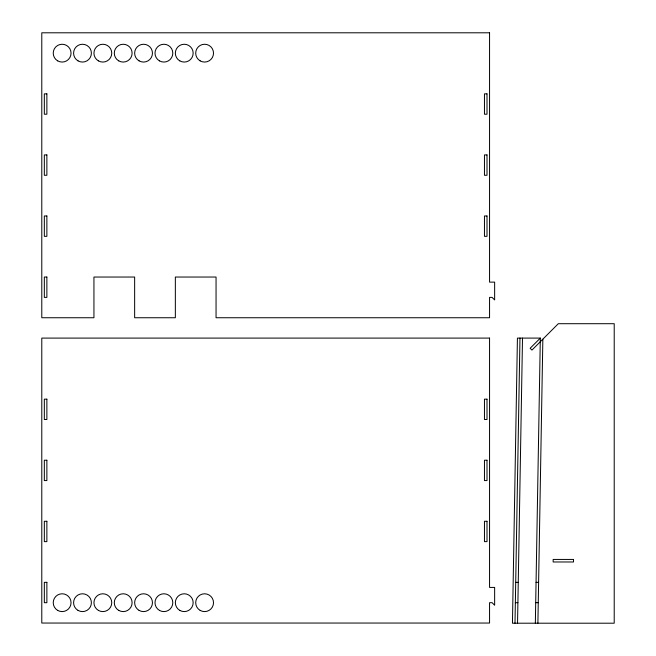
<?xml version="1.0" encoding="UTF-8"?>
<svg xmlns="http://www.w3.org/2000/svg" width="656" height="656" viewBox="0 0 656 656"><rect width="100%" height="100%" fill="white"/><g stroke="black" fill="none" stroke-linecap="round" stroke-linejoin="round"><path stroke-width="0.98" d="M514.993 623.2L519.97 338.094M517.543 623.2L522.512 338.094M535.345 623.2L540.323 338.094L517.428 338.094L512.451 623.2L614.213 623.2L614.213 323.703L558.313 323.703L531.95 350.074L530.146 348.27L540.323 338.094M537.895 623.2L542.848 339.168M515.354 602.692L517.896 602.692M535.706 602.692L538.248 602.692M536.059 582.331L538.609 582.38M515.706 582.331L518.248 582.38M489.556 32.8L41.787 32.8L41.787 317.742L93.939 317.742L93.939 277.037L134.644 277.037L134.644 317.742L175.349 317.742L175.349 277.037L216.054 277.037L216.054 317.742L489.556 317.742L489.556 297.389L492.098 297.389L494.64 299.931L494.64 282.129L489.556 282.129L489.556 32.8M46.871 93.857L44.329 93.857L44.329 114.21L46.871 114.21L46.871 93.857M487.006 93.857L484.464 93.857L484.464 114.21L487.006 114.21L487.006 93.857M46.871 154.923L44.329 154.923L44.329 175.275L46.871 175.275L46.871 154.923M487.006 154.923L484.464 154.923L484.464 175.275L487.006 175.275L487.006 154.923M46.871 215.98L44.329 215.98L44.329 236.332L46.871 236.332L46.871 215.98M487.006 215.98L484.464 215.98L484.464 236.332L487.006 236.332L487.006 215.98M46.871 277.037L44.329 277.037L44.329 297.389L46.871 297.389L46.871 277.037M489.556 338.094L41.787 338.094L41.787 623.044L489.556 623.044L489.556 602.692L492.098 602.692L494.64 605.234L494.64 587.423L489.556 587.423L489.556 338.094M46.871 399.16L44.329 399.16L44.329 419.512L46.871 419.512L46.871 399.16M487.006 399.16L484.464 399.16L484.464 419.512L487.006 419.512L487.006 399.16M46.871 460.217L44.329 460.217L44.329 480.569L46.871 480.569L46.871 460.217M487.006 460.217L484.464 460.217L484.464 480.569L487.006 480.569L487.006 460.217M46.871 521.274L44.329 521.274L44.329 541.626L46.871 541.626L46.871 521.274M487.006 521.274L484.464 521.274L484.464 541.626L487.006 541.626L487.006 521.274M573.508 559.437L553.156 559.437L553.156 561.979L573.508 561.979L573.508 559.437M46.871 582.331L44.329 582.331L44.329 602.692L46.871 602.692L46.871 582.331M57.687 610.4A8.905 8.905 0 0 0 71.045 602.692A8.905 8.905 0 0 0 57.687 594.976A8.905 8.905 0 0 0 57.687 610.4M78.039 610.4A8.905 8.905 0 0 0 91.397 602.692A8.905 8.905 0 0 0 78.039 594.976A8.905 8.905 0 0 0 78.039 610.4M98.392 610.4A8.905 8.905 0 0 0 111.75 602.692A8.905 8.905 0 0 0 98.392 594.976A8.905 8.905 0 0 0 98.392 610.4M118.744 610.4A8.905 8.905 0 0 0 132.102 602.692A8.905 8.905 0 0 0 118.744 594.976A8.905 8.905 0 0 0 118.744 610.4M139.097 610.4A8.905 8.905 0 0 0 152.454 602.692A8.905 8.905 0 0 0 139.097 594.976A8.905 8.905 0 0 0 139.097 610.4M159.449 610.4A8.905 8.905 0 0 0 172.807 602.692A8.905 8.905 0 0 0 159.449 594.976A8.905 8.905 0 0 0 159.449 610.4M179.801 610.4A8.905 8.905 0 0 0 193.159 602.692A8.905 8.905 0 0 0 179.801 594.976A8.905 8.905 0 0 0 179.801 610.4M200.154 610.4A8.905 8.905 0 0 0 213.512 602.692A8.905 8.905 0 0 0 200.154 594.976A8.905 8.905 0 0 0 200.154 610.4M78.039 60.869A8.905 8.905 0 0 0 91.397 53.152A8.905 8.905 0 0 0 78.039 45.444A8.905 8.905 0 0 0 78.039 60.869M139.097 60.869A8.905 8.905 0 0 0 152.454 53.152A8.905 8.905 0 0 0 139.097 45.444A8.905 8.905 0 0 0 139.097 60.869M159.449 60.869A8.905 8.905 0 0 0 172.807 53.152A8.905 8.905 0 0 0 159.449 45.444A8.905 8.905 0 0 0 159.449 60.869M179.801 60.869A8.905 8.905 0 0 0 193.159 53.152A8.905 8.905 0 0 0 179.801 45.444A8.905 8.905 0 0 0 179.801 60.869M200.154 60.869A8.905 8.905 0 0 0 213.512 53.152A8.905 8.905 0 0 0 200.154 45.444A8.905 8.905 0 0 0 200.154 60.869M118.744 60.869A8.905 8.905 0 0 0 132.102 53.152A8.905 8.905 0 0 0 118.744 45.444A8.905 8.905 0 0 0 118.744 60.869M57.687 60.869A8.905 8.905 0 0 0 71.045 53.152A8.905 8.905 0 0 0 57.687 45.444A8.905 8.905 0 0 0 57.687 60.869M98.392 60.869A8.905 8.905 0 0 0 111.75 53.152A8.905 8.905 0 0 0 98.392 45.444A8.905 8.905 0 0 0 98.392 60.869"/></g></svg>
